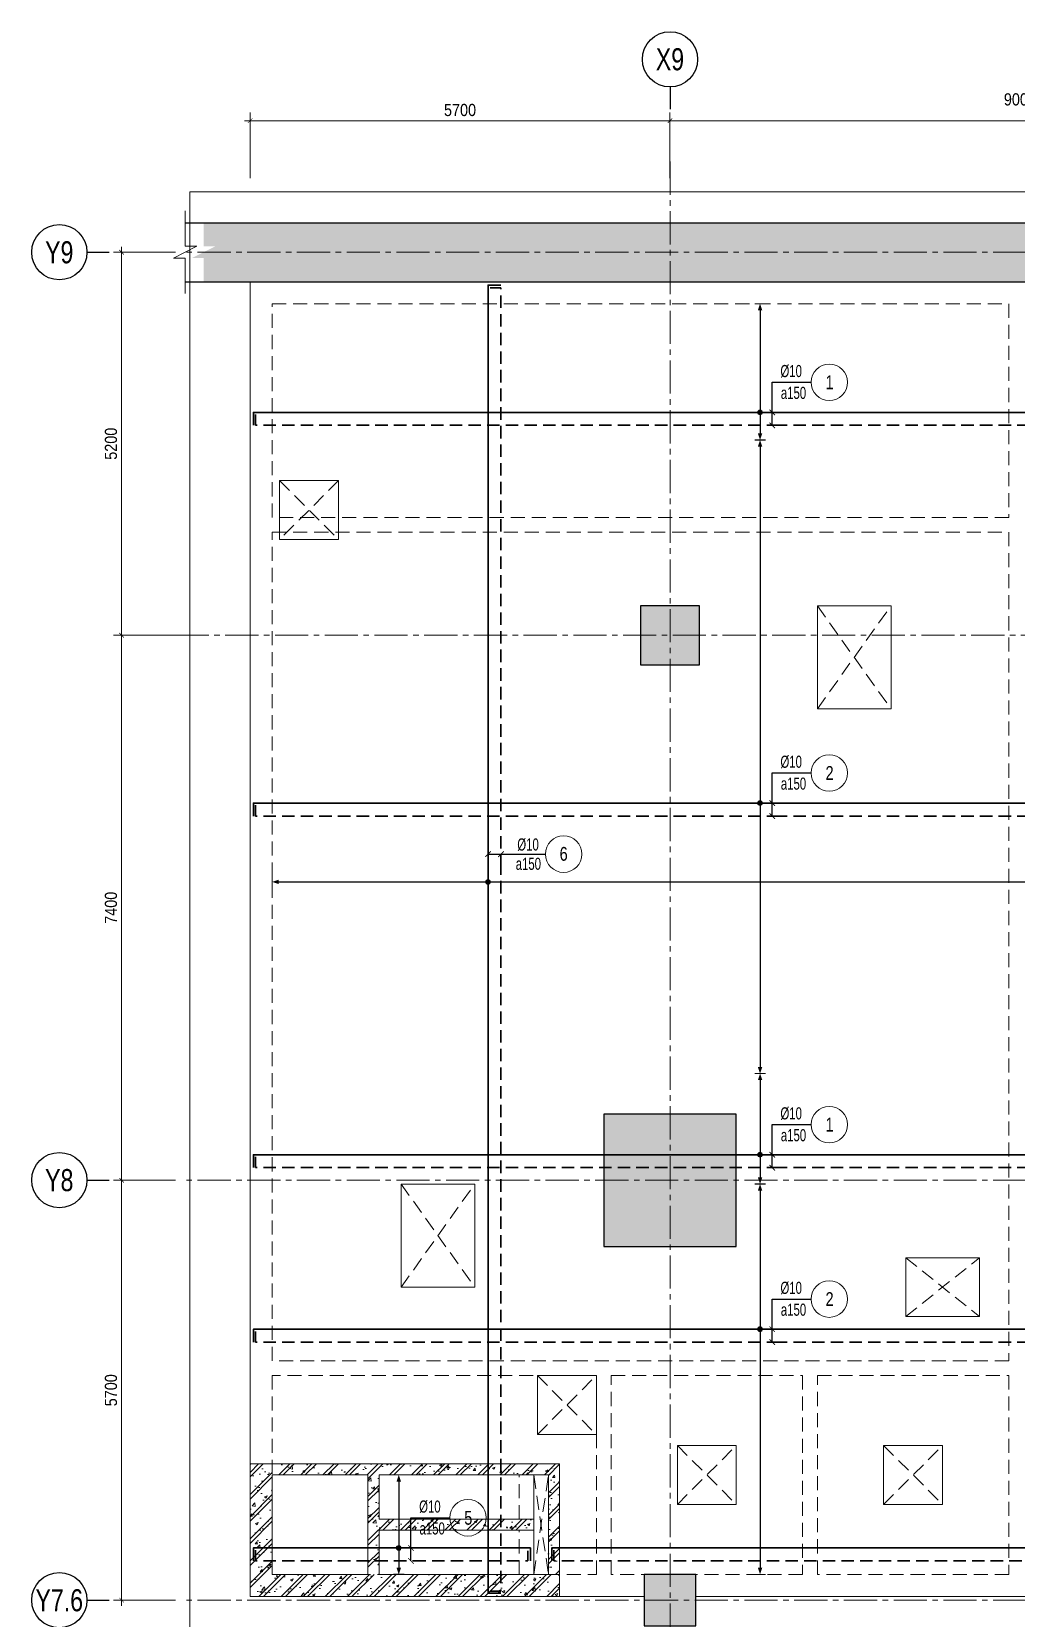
# Model space of a CAD drawing. Extents: x 512210 to 544733856, y -92216 to 2317910607.
# Drawn here: x 640845 to 654209, y -67012 to -45473 of the extents above; entities that cross this region are included whole.
import ezdxf
from ezdxf.enums import TextEntityAlignment as Align

# ---------------------------------------------------------------- set-up
doc = ezdxf.new("R2010")
doc.units = 0
doc.header["$LTSCALE"] = 300
doc.header["$MEASUREMENT"] = 0
for name, pattern in [('CENTER2', [1.125, 0.75, -0.125, 0.125, -0.125]), ('DASHED', [19.05, 12.7, -6.35]), ('HIDDEN', [0.375, 0.25, -0.125]), ('HIDDEN2', [4.7625, 3.175, -1.5875])]:
    doc.linetypes.add(name, pattern=pattern)
doc.layers.get('0').update_dxf_attribs({"linetype": 'CONTINUOUS'})
doc.layers.get('DEFPOINTS').update_dxf_attribs({"linetype": 'CONTINUOUS'})
for name, color, linetype in [('00-3T-Dim', 8, 'CONTINUOUS'), ('3T-So hieu', 90, 'CONTINUOUS'), ('A-SYM', 7, 'CONTINUOUS'), ('X-COL-B3$0$A-COL', 2, 'CONTINUOUS'), ('X-COL-B3$0$A-CON', 2, 'CONTINUOUS')]:
    doc.layers.add(name, color=color, linetype=linetype)
for name, color, linetype, lineweight in [('00-TT.Dim', 8, 'CONTINUOUS', 13), ('NDC_S_AXIS', 5, 'CENTER2', 15), ('NDC_S_BEAM', 3, 'HIDDEN2', 20), ('NDC_S_DIM', 1, 'CONTINUOUS', 15), ('NDC_S_HATCH COLUMN AND WALL', 251, 'CONTINUOUS', 13), ('NDC_S_HATCH MATERIAL', 8, 'CONTINUOUS', 13), ('NDC_S_OPENING2', 9, 'DASHED', 13), ('NDC_S_REBAR', 4, 'CONTINUOUS', 35), ('NDC_S_SLAB', 2, 'CONTINUOUS', 18)]:
    doc.layers.add(name, color=color, linetype=linetype, lineweight=lineweight)
doc.styles.add('00. TT-Arial-B', font='arial.ttf', dxfattribs={"width": 0.85})
doc.styles.add('02. TT-ArialS', font='3t-unicode.shx', dxfattribs={"width": 0.7})
doc.styles.add('Heerim', font='', dxfattribs={"width": 0.8})
doc.styles.add('NDC_ARIAL', font='arial.ttf', dxfattribs={"width": 0.85})
doc.styles.get('Heerim').set_extended_font_data('Dotum')
doc.dimstyles.new('NDC_1-75', dxfattribs={"dimscale": 75, "dimtxt": 2.2, "dimasz": 1, "dimexe": 1.5, "dimexo": 0, "dimgap": 0.8, "dimtad": 1, "dimdec": 0, "dimdsep": 46, "dimtxsty": 'NDC_ARIAL', "dimblk": 'DIMMARK', "dimcen": 49999.938995, "dimdle": 1.5, "dimclrd": 1, "dimclre": 1, "dimclrt": 3, "dimadec": 0, "dimazin": 0, "dimtfac": 1, "dimtdec": 0, "dimtix": 1, "dimtmove": 1, "dimatfit": 3, "dimfxl": 1, "dimarcsym": 0})

# ---------------------------------------------------------------- blocks, each defined once
blk = doc.blocks.new('*U1')
for q in [(0, 0), (0, 2)]:
    blk.add_line((0, 4), q)
blk.add_circle((0, 9), 5)
at = {"style": 'Heerim', "width": 0.8}
blk.add_attdef('NO', text='', height=4, dxfattribs=at).set_placement((-0.01, 9.02), align=Align.MIDDLE_CENTER)
blk = doc.blocks.new('DIMMARK')
at = {"layer": 'NDC_S_DIM', "color": 1}
blk.add_line((-1.5, 0), (1, 0), dxfattribs=at)
at = {"layer": 'NDC_S_DIM', "color": 2, "const_width": 0.1}
blk.add_lwpolyline([(-0.42, -0.42), (0.42, 0.42)], dxfattribs=at)
blk = doc.blocks.new('*D388')
at = {"layer": 'DEFPOINTS', "color": 0, "transparency": 16777216}
for p in [(8289, 20086), (2589, 19305), (8289, 19305)]:
    blk.add_point(p, dxfattribs=at)
at = {"layer": 'NDC_S_DIM', "color": 1, "lineweight": -2, "transparency": 16777216}
for p, q in [((2589, 19305), (2589, 20198)), ((2664, 20086), (8214, 20086)), ((8289, 19305), (8289, 20198))]:
    blk.add_line(p, q, dxfattribs=at)
at = {"layer": 'NDC_S_DIM', "color": 1, "lineweight": -2, "transparency": 16777216, "xscale": 75, "yscale": 75, "zscale": 75, "rotation": 180}
blk.add_blockref('DIMMARK', (2589, 20086), dxfattribs=at)
at = {"layer": 'NDC_S_DIM', "color": 1, "lineweight": -2, "transparency": 16777216, "xscale": 75, "yscale": 75, "zscale": 75}
blk.add_blockref('DIMMARK', (8289, 20086), dxfattribs=at)
at = {"layer": 'NDC_S_DIM', "color": 3, "transparency": 16777216, "insert": (5439, 20230), "char_height": 165, "attachment_point": 5, "style": 'NDC_ARIAL'}
blk.add_mtext('5700', dxfattribs=at)
blk = doc.blocks.new('*D389')
at = {"layer": 'DEFPOINTS', "color": 0, "transparency": 16777216}
for p in [(17289, 20086), (8289, 19305), (17289, 19305)]:
    blk.add_point(p, dxfattribs=at)
at = {"layer": 'NDC_S_DIM', "color": 1, "lineweight": -2, "transparency": 16777216}
for p, q in [((8289, 19305), (8289, 20198)), ((8364, 20086), (17214, 20086)), ((17289, 19305), (17289, 20198))]:
    blk.add_line(p, q, dxfattribs=at)
at = {"layer": 'NDC_S_DIM', "color": 1, "lineweight": -2, "transparency": 16777216, "xscale": 75, "yscale": 75, "zscale": 75, "rotation": 180}
blk.add_blockref('DIMMARK', (8289, 20086), dxfattribs=at)
at = {"layer": 'NDC_S_DIM', "color": 1, "lineweight": -2, "transparency": 16777216, "xscale": 75, "yscale": 75, "zscale": 75}
blk.add_blockref('DIMMARK', (17289, 20086), dxfattribs=at)
at = {"layer": 'NDC_S_DIM', "color": 3, "transparency": 16777216, "insert": (13039, 20374), "char_height": 165, "attachment_point": 5, "style": 'NDC_ARIAL'}
blk.add_mtext('9000', dxfattribs=at)
blk = doc.blocks.new('*D274')
at = {"layer": 'DEFPOINTS', "color": 0, "transparency": 16777216}
for p in [(845, 5700), (1578, 5700), (1578, 0)]:
    blk.add_point(p, dxfattribs=at)
at = {"layer": 'NDC_S_DIM', "color": 1, "lineweight": -2, "transparency": 16777216}
for p, q in [((1578, 5700), (733, 5700)), ((845, 75), (845, 5625)), ((1578, 0), (733, 0))]:
    blk.add_line(p, q, dxfattribs=at)
at = {"layer": 'NDC_S_DIM', "color": 1, "lineweight": -2, "transparency": 16777216, "xscale": 75, "yscale": 75, "zscale": 75}
for p, rotation in [((845, 5700), 90), ((845, 0), 270)]:
    blk.add_blockref('DIMMARK', p, dxfattribs=dict(at, rotation=rotation))
at = {"layer": 'NDC_S_DIM', "color": 3, "transparency": 16777216, "insert": (701, 2850), "char_height": 165, "attachment_point": 5, "rotation": 90, "style": 'NDC_ARIAL'}
blk.add_mtext('5700', dxfattribs=at)
blk = doc.blocks.new('*D275')
at = {"layer": 'DEFPOINTS', "color": 0, "transparency": 16777216}
for p in [(845, 13100), (1578, 13100), (1578, 5700)]:
    blk.add_point(p, dxfattribs=at)
at = {"layer": 'NDC_S_DIM', "color": 1, "lineweight": -2, "transparency": 16777216}
for p, q in [((1578, 13100), (733, 13100)), ((845, 5775), (845, 13025)), ((1578, 5700), (733, 5700))]:
    blk.add_line(p, q, dxfattribs=at)
at = {"layer": 'NDC_S_DIM', "color": 1, "lineweight": -2, "transparency": 16777216, "xscale": 75, "yscale": 75, "zscale": 75}
for p, rotation in [((845, 13100), 90), ((845, 5700), 270)]:
    blk.add_blockref('DIMMARK', p, dxfattribs=dict(at, rotation=rotation))
at = {"layer": 'NDC_S_DIM', "color": 3, "transparency": 16777216, "insert": (701, 9400), "char_height": 165, "attachment_point": 5, "rotation": 90, "style": 'NDC_ARIAL'}
blk.add_mtext('7400', dxfattribs=at)
blk = doc.blocks.new('*D276')
at = {"layer": 'DEFPOINTS', "color": 0, "transparency": 16777216}
for p in [(845, 18300), (1578, 18300), (1578, 13100)]:
    blk.add_point(p, dxfattribs=at)
at = {"layer": 'NDC_S_DIM', "color": 1, "lineweight": -2, "transparency": 16777216}
for p, q in [((1578, 18300), (733, 18300)), ((845, 13175), (845, 18225)), ((1578, 13100), (733, 13100))]:
    blk.add_line(p, q, dxfattribs=at)
at = {"layer": 'NDC_S_DIM', "color": 1, "lineweight": -2, "transparency": 16777216, "xscale": 75, "yscale": 75, "zscale": 75}
for p, rotation in [((845, 18300), 90), ((845, 13100), 270)]:
    blk.add_blockref('DIMMARK', p, dxfattribs=dict(at, rotation=rotation))
at = {"layer": 'NDC_S_DIM', "color": 3, "transparency": 16777216, "insert": (701, 15700), "char_height": 165, "attachment_point": 5, "rotation": 90, "style": 'NDC_ARIAL'}
blk.add_mtext('5200', dxfattribs=at)
blk = doc.blocks.new('*U478')
h = blk.add_hatch(color=3)
edge = h.paths.add_edge_path()
edge.add_arc((-267, 0), 42.9, 0, 360)
h = blk.add_hatch(color=3)
edge = h.paths.add_edge_path()
edge.add_arc((-267, 0), 42.9, 0, 360)
at = {"color": 8}
blk.add_circle((986, 545), 331, dxfattribs=at)
at = {"color": 3}
blk.add_circle((-267, 0), 42.9, dxfattribs=at)
at = {"layer": '00-3T-Dim'}
for p, q in [((-267, 1846), (-267, 0)), ((-267, 0), (-267, -380))]:
    blk.add_line(p, q, dxfattribs=at)
at = {"layer": '00-TT.Dim', "color": 2}
for points in [[(-367, 1966, 20, 20, 0), (-167, 1966, 0, 0, 0)], [(-367, -500, 20, 20, 0), (-167, -500, 0, 0, 0)]]:
    blk.add_lwpolyline(points, format="xyseb", dxfattribs=at)
for points in [[(-307, 1846), (-267, 1966), (-227, 1846)], [(-307, -380), (-267, -500), (-227, -380)]]:
    blk.add_solid(points, dxfattribs=at)
at = {"layer": 'NDC_S_REBAR', "flags": 128}
for points in [[(-9437, -234), (-9437, 0), (0, 0)], [(0, 0), (17910, 0), (17910, -234)]]:
    blk.add_lwpolyline(points, dxfattribs=at)
at = {"layer": 'NDC_S_REBAR', "linetype": 'HIDDEN', "ltscale": 3, "flags": 128}
for points in [[(-9399, -39), (-9399, -234), (0, -234)], [(0, -234), (17861, -234), (17861, -39)]]:
    blk.add_lwpolyline(points, dxfattribs=at)
at = {"color": 7, "style": '00. TT-Arial-B', "width": 0.75}
blk.add_attdef('SH', text='', height=250, dxfattribs=at).set_placement((991, 545), align=Align.MIDDLE_CENTER)
at = {"layer": '3T-So hieu', "style": '02. TT-ArialS', "width": 0.7}
for tag, p in [('DK', (550, 776)), ('KC', (567, 371))]:
    blk.add_attdef(tag, text='', height=220, dxfattribs=at).set_placement(p, align=Align.MIDDLE_RIGHT)
blk = doc.blocks.new('*U480')
h = blk.add_hatch(color=3)
edge = h.paths.add_edge_path()
edge.add_arc((-267, 0), 42.9, 0, 360)
h = blk.add_hatch(color=3)
edge = h.paths.add_edge_path()
edge.add_arc((-267, 0), 42.9, 0, 360)
at = {"color": 8}
blk.add_circle((986, 545), 331, dxfattribs=at)
at = {"color": 3}
blk.add_circle((-267, 0), 42.9, dxfattribs=at)
at = {"layer": '00-3T-Dim'}
for p, q in [((-267, 6452), (-267, 0)), ((-267, 0), (-267, -4775))]:
    blk.add_line(p, q, dxfattribs=at)
at = {"layer": '00-TT.Dim', "color": 2}
for points in [[(-367, 6572, 20, 20, 0), (-167, 6572, 0, 0, 0)], [(-367, -4895, 20, 20, 0), (-167, -4895, 0, 0, 0)]]:
    blk.add_lwpolyline(points, format="xyseb", dxfattribs=at)
for points in [[(-307, 6452), (-267, 6572), (-227, 6452)], [(-307, -4775), (-267, -4895), (-227, -4775)]]:
    blk.add_solid(points, dxfattribs=at)
at = {"layer": 'NDC_S_REBAR', "flags": 128}
for points in [[(-9437, -234), (-9437, 0), (0, 0)], [(0, 0), (7643, 0), (7643, -234)]]:
    blk.add_lwpolyline(points, dxfattribs=at)
at = {"layer": 'NDC_S_REBAR', "linetype": 'HIDDEN', "ltscale": 3, "flags": 128}
for points in [[(-9399, -39), (-9399, -234), (0, -234)], [(0, -234), (7594, -234), (7594, -39)]]:
    blk.add_lwpolyline(points, dxfattribs=at)
at = {"color": 7, "style": '00. TT-Arial-B', "width": 0.75}
blk.add_attdef('SH', text='', height=250, dxfattribs=at).set_placement((991, 545), align=Align.MIDDLE_CENTER)
at = {"layer": '3T-So hieu', "style": '02. TT-ArialS', "width": 0.7}
for tag, p in [('DK', (550, 776)), ('KC', (567, 371))]:
    blk.add_attdef(tag, text='', height=220, dxfattribs=at).set_placement(p, align=Align.MIDDLE_RIGHT)
blk = doc.blocks.new('*U482')
h = blk.add_hatch(color=3)
edge = h.paths.add_edge_path()
edge.add_arc((-267, 0), 42.9, 0, 360)
h = blk.add_hatch(color=3)
edge = h.paths.add_edge_path()
edge.add_arc((-267, 0), 42.9, 0, 360)
at = {"color": 8}
blk.add_circle((986, 545), 331, dxfattribs=at)
at = {"color": 3}
blk.add_circle((-267, 0), 42.9, dxfattribs=at)
at = {"layer": '00-3T-Dim'}
for p, q in [((-267, 2508), (-267, 0)), ((-267, 0), (-267, -4319))]:
    blk.add_line(p, q, dxfattribs=at)
at = {"layer": '00-TT.Dim', "color": 2}
for points in [[(-367, 2628, 20, 20, 0), (-167, 2628, 0, 0, 0)], [(-367, -4439, 20, 20, 0), (-167, -4439, 0, 0, 0)]]:
    blk.add_lwpolyline(points, format="xyseb", dxfattribs=at)
for points in [[(-307, 2508), (-267, 2628), (-227, 2508)], [(-307, -4319), (-267, -4439), (-227, -4319)]]:
    blk.add_solid(points, dxfattribs=at)
at = {"layer": 'NDC_S_REBAR', "flags": 128}
for points in [[(-9437, -234), (-9437, 0), (0, 0)], [(0, 0), (7643, 0), (7643, -234)]]:
    blk.add_lwpolyline(points, dxfattribs=at)
at = {"layer": 'NDC_S_REBAR', "linetype": 'HIDDEN', "ltscale": 3, "flags": 128}
for points in [[(-9399, -39), (-9399, -234), (0, -234)], [(0, -234), (7594, -234), (7594, -39)]]:
    blk.add_lwpolyline(points, dxfattribs=at)
at = {"color": 7, "style": '00. TT-Arial-B', "width": 0.75}
blk.add_attdef('SH', text='', height=250, dxfattribs=at).set_placement((991, 545), align=Align.MIDDLE_CENTER)
at = {"layer": '3T-So hieu', "style": '02. TT-ArialS', "width": 0.7}
for tag, p in [('DK', (550, 776)), ('KC', (567, 371))]:
    blk.add_attdef(tag, text='', height=220, dxfattribs=at).set_placement(p, align=Align.MIDDLE_RIGHT)
blk = doc.blocks.new('*U483')
h = blk.add_hatch(color=3)
edge = h.paths.add_edge_path()
edge.add_arc((-267, 0), 42.9, 0, 360)
h = blk.add_hatch(color=3)
edge = h.paths.add_edge_path()
edge.add_arc((-267, 0), 42.9, 0, 360)
at = {"color": 8}
blk.add_circle((986, 545), 331, dxfattribs=at)
at = {"color": 3}
blk.add_circle((-267, 0), 42.9, dxfattribs=at)
at = {"layer": '00-3T-Dim'}
for p, q in [((-267, 1350), (-267, 0)), ((-267, 0), (-267, -410))]:
    blk.add_line(p, q, dxfattribs=at)
at = {"layer": '00-TT.Dim', "color": 2}
for points in [[(-367, 1470, 20, 20, 0), (-167, 1470, 0, 0, 0)], [(-367, -530, 20, 20, 0), (-167, -530, 0, 0, 0)]]:
    blk.add_lwpolyline(points, format="xyseb", dxfattribs=at)
for points in [[(-307, 1350), (-267, 1470), (-227, 1350)], [(-307, -410), (-267, -530), (-227, -410)]]:
    blk.add_solid(points, dxfattribs=at)
at = {"layer": 'NDC_S_REBAR', "flags": 128}
for points in [[(-9437, -234), (-9437, 0), (0, 0)], [(0, 0), (17910, 0), (17910, -234)]]:
    blk.add_lwpolyline(points, dxfattribs=at)
at = {"layer": 'NDC_S_REBAR', "linetype": 'HIDDEN', "ltscale": 3, "flags": 128}
for points in [[(-9399, -39), (-9399, -234), (0, -234)], [(0, -234), (17861, -234), (17861, -39)]]:
    blk.add_lwpolyline(points, dxfattribs=at)
at = {"color": 7, "style": '00. TT-Arial-B', "width": 0.75}
blk.add_attdef('SH', text='', height=250, dxfattribs=at).set_placement((991, 545), align=Align.MIDDLE_CENTER)
at = {"layer": '3T-So hieu', "style": '02. TT-ArialS', "width": 0.7}
for tag, p in [('DK', (550, 776)), ('KC', (567, 371))]:
    blk.add_attdef(tag, text='', height=220, dxfattribs=at).set_placement(p, align=Align.MIDDLE_RIGHT)
blk = doc.blocks.new('*U484')
h = blk.add_hatch(color=3)
edge = h.paths.add_edge_path()
edge.add_arc((-267, 0), 42.9, 0, 360)
h = blk.add_hatch(color=3)
edge = h.paths.add_edge_path()
edge.add_arc((-267, 0), 42.9, 0, 360)
at = {"color": 8}
blk.add_circle((986, 545), 331, dxfattribs=at)
at = {"color": 3}
blk.add_circle((-267, 0), 42.9, dxfattribs=at)
at = {"layer": '00-3T-Dim'}
for p, q in [((-267, 1534), (-267, 0)), ((-267, 0), (-267, -359))]:
    blk.add_line(p, q, dxfattribs=at)
at = {"layer": '00-TT.Dim', "color": 2}
for points in [[(-367, 1654, 20, 20, 0), (-167, 1654, 0, 0, 0)], [(-367, -479, 20, 20, 0), (-167, -479, 0, 0, 0)]]:
    blk.add_lwpolyline(points, format="xyseb", dxfattribs=at)
for points in [[(-307, 1534), (-267, 1654), (-227, 1534)], [(-307, -359), (-267, -479), (-227, -359)]]:
    blk.add_solid(points, dxfattribs=at)
at = {"layer": 'NDC_S_REBAR', "flags": 128}
for points in [[(-18052, -234), (-18052, 0), (0, 0)], [(0, 0), (3894, 0), (3894, -234)]]:
    blk.add_lwpolyline(points, dxfattribs=at)
at = {"layer": 'NDC_S_REBAR', "linetype": 'HIDDEN', "ltscale": 3, "flags": 128}
for points in [[(-18014, -39), (-18014, -234), (0, -234)], [(0, -234), (3845, -234), (3845, -39)]]:
    blk.add_lwpolyline(points, dxfattribs=at)
at = {"color": 7, "style": '00. TT-Arial-B', "width": 0.75}
blk.add_attdef('SH', text='', height=250, dxfattribs=at).set_placement((991, 545), align=Align.MIDDLE_CENTER)
at = {"layer": '3T-So hieu', "style": '02. TT-ArialS', "width": 0.7}
for tag, p in [('DK', (550, 776)), ('KC', (567, 371))]:
    blk.add_attdef(tag, text='', height=220, dxfattribs=at).set_placement(p, align=Align.MIDDLE_RIGHT)
blk = doc.blocks.new('*U485')
h = blk.add_hatch(color=3)
edge = h.paths.add_edge_path()
edge.add_arc((-267, 0), 42.9, 0, 360)
h = blk.add_hatch(color=3)
edge = h.paths.add_edge_path()
edge.add_arc((-267, 0), 42.9, 0, 360)
at = {"color": 8}
blk.add_circle((986, 545), 331, dxfattribs=at)
at = {"color": 3}
blk.add_circle((-267, 0), 42.9, dxfattribs=at)
at = {"layer": '00-3T-Dim'}
for p, q in [((-267, 1201), (-267, 0)), ((-267, 0), (-267, -359))]:
    blk.add_line(p, q, dxfattribs=at)
at = {"layer": '00-TT.Dim', "color": 2}
for points in [[(-367, 1321, 20, 20, 0), (-167, 1321, 0, 0, 0)], [(-367, -479, 20, 20, 0), (-167, -479, 0, 0, 0)]]:
    blk.add_lwpolyline(points, format="xyseb", dxfattribs=at)
for points in [[(-307, 1201), (-267, 1321), (-227, 1201)], [(-307, -359), (-267, -479), (-227, -359)]]:
    blk.add_solid(points, dxfattribs=at)
at = {"layer": 'NDC_S_REBAR', "flags": 128}
for points in [[(-2897, -234), (-2897, 0), (0, 0)], [(0, 0), (2116, 0), (2116, -234)]]:
    blk.add_lwpolyline(points, dxfattribs=at)
at = {"layer": 'NDC_S_REBAR', "linetype": 'HIDDEN', "ltscale": 3, "flags": 128}
for points in [[(-2860, -39), (-2860, -234), (0, -234)], [(0, -234), (2067, -234), (2067, -39)]]:
    blk.add_lwpolyline(points, dxfattribs=at)
at = {"color": 7, "style": '00. TT-Arial-B', "width": 0.75}
blk.add_attdef('SH', text='', height=250, dxfattribs=at).set_placement((991, 545), align=Align.MIDDLE_CENTER)
at = {"layer": '3T-So hieu', "style": '02. TT-ArialS', "width": 0.7}
for tag, p in [('DK', (550, 776)), ('KC', (567, 371))]:
    blk.add_attdef(tag, text='', height=220, dxfattribs=at).set_placement(p, align=Align.MIDDLE_RIGHT)
blk = doc.blocks.new('*U486')
h = blk.add_hatch(color=3)
edge = h.paths.add_edge_path()
edge.add_arc((-267, 0), 42.9, 0, 360)
h = blk.add_hatch(color=3)
edge = h.paths.add_edge_path()
edge.add_arc((-267, 0), 42.9, 0, 360)
at = {"color": 3}
blk.add_circle((-267, 0), 42.9, dxfattribs=at)
at = {"color": 8}
blk.add_circle((236, -1368), 331, dxfattribs=at)
at = {"layer": '00-3T-Dim'}
for p, q in [((-267, 3787), (-267, 0)), ((-267, 0), (-267, -12373))]:
    blk.add_line(p, q, dxfattribs=at)
at = {"layer": '00-TT.Dim', "color": 2}
for points in [[(-367, 3907, 20, 20, 0), (-167, 3907, 0, 0, 0)], [(-367, -12493, 20, 20, 0), (-167, -12493, 0, 0, 0)]]:
    blk.add_lwpolyline(points, format="xyseb", dxfattribs=at)
for points in [[(-307, 3787), (-267, 3907), (-227, 3787)], [(-307, -12373), (-267, -12493), (-227, -12373)]]:
    blk.add_solid(points, dxfattribs=at)
at = {"layer": 'NDC_S_REBAR', "flags": 128}
for points in [[(-13142, -234), (-13142, 0), (0, 0)], [(0, 0), (10538, 0), (10538, -234)]]:
    blk.add_lwpolyline(points, dxfattribs=at)
at = {"layer": 'NDC_S_REBAR', "linetype": 'HIDDEN', "ltscale": 3, "flags": 128}
for points in [[(-13104, -39), (-13104, -234), (0, -234)], [(0, -234), (10489, -234), (10489, -39)]]:
    blk.add_lwpolyline(points, dxfattribs=at)
at = {"color": 7, "style": '00. TT-Arial-B', "width": 0.75}
blk.add_attdef('SH', text='', height=250, dxfattribs=at).set_placement((241, -1368), align=Align.MIDDLE_CENTER)
at = {"layer": '3T-So hieu', "style": '02. TT-ArialS', "width": 0.7}
for tag, p in [('DK', (550, 776)), ('KC', (567, 371))]:
    blk.add_attdef(tag, text='', height=220, dxfattribs=at).set_placement(p, align=Align.MIDDLE_RIGHT)
blk = doc.blocks.new('nap be khoi van phong')
at = {"layer": 'NDC_S_HATCH COLUMN AND WALL'}
for points in [[(8689.4, 13500), (7889.4, 13500), (7889.4, 12700), (8689.4, 12700)], [(9189.4, 6600), (7389.4, 6600), (7389.4, 4800), (9189.4, 4800)], [(8639.4, 350), (7939.4, 350), (7939.4, -350), (8639.4, -350)]]:
    blk.add_hatch(color=256, dxfattribs=at).paths.add_polyline_path(points)
at = {"layer": 'NDC_S_HATCH MATERIAL'}
h = blk.add_hatch(dxfattribs=at)
h.set_pattern_fill('BT-01', color=256, scale=100, style=0)
h.set_pattern_definition([(50, (-528462.7, 89977.94), (717.2602, -62.75213), [75, -825]), (355, (-528462.7, 89977.94), (-138.7513, 752.1921), [60, -660]), (100.4514, (-528402.9, 89972.7), (578.5094, 689.4395), [63.7402, -701.1421]), (46.1842, (-528462.7, 90177.9), (1067.241, -165.519), [112.5, -1237.5]), (96.6356, (-528373.8, 90164.2), (934.6627, 974.1179), [95.6103, -1051.713]), (351.1842, (-528462.7, 90177.9), (934.662, 974.1186), [90, -990]), (21, (-528362.7, 90127.94), (596.90705, -402.6189), [75, -825]), (326, (-528362.7, 90127.94), (243.3153, 725.15), [60, -660]), (71.4514, (-528312.95, 90094.4), (840.2226, 322.5305), [63.7402, -701.1421]), (37.5, (-528462.7, 89977.94), (12.15986, 332.89385), [0, -652, 0, -670, 0, -662.5]), (7.5, (-528462.7, 89977.94), (263.06954, 394.41171), [0, -382, 0, -637, 0, -252.5]), (327.5, (-528685.7, 89977.94), (533.82244, -22.55487), [0, -250, 0, -780, 0, -1035]), (317.5, (-528785.7, 89977.94), (583.18617, 100.105), [0, -325, 0, -518, 0, -735]), (45, (-528462.7, 89977.94), (-300.52038, 300.52038), []), (45, (-528462.7, 90100.44), (-300.52038, 300.52038), [])])
h.paths.add_polyline_path([(17539.4, 18700), (8539.4, 18700), (8539.4, 18300), (17539.4, 18300)])
h.paths.add_polyline_path([(17539.4, 18300), (8539.4, 18300), (8539.4, 17900), (17539.4, 17900)])
h.paths.add_polyline_path([(22839.4, 18700), (19039.4, 18700), (19039.4, 18300), (22839.4, 18300)])
h.paths.add_polyline_path([(22839.4, 18300), (19039.4, 18300), (19039.4, 17900), (22839.4, 17900)])
h.paths.add_polyline_path([(23925.5, 18220), (23765.5, 18220), (23925.5, 18300), (22839.4, 18300), (22839.4, 17900), (23389.4, 17900), (23389.4, 17900), (23925.5, 17900)])
h.paths.add_polyline_path([(23925.5, 18700), (22839.4, 18700), (22839.4, 18300), (23925.5, 18300), (24085.5, 18380), (23925.5, 18380)])
h.paths.add_polyline_path([(19039.4, 18700), (17539.4, 18700), (17539.4, 18300), (19039.4, 18300)])
h.paths.add_polyline_path([(19039.4, 18300), (17539.4, 18300), (17539.4, 17900), (19039.4, 17900)])
h.paths.add_polyline_path([(8539.4, 18300), (1958.3, 18300), (1798.3, 18220), (1958.3, 18220), (1958.3, 17900), (2839.4, 17900), (2839.4, 17900), (8539.4, 17900)])
h.paths.add_polyline_path([(8539.4, 18700), (1958.3, 18700), (1958.3, 18380), (2118.3, 18380), (1958.3, 18300), (8539.4, 18300)])
h = blk.add_hatch(dxfattribs=at)
h.set_pattern_fill('BT-01', color=256, scale=50, style=0, pattern_type=2)
h.set_pattern_definition([(50, (-540905.4, 69476.55), (358.63009, -31.37607), [37.5, -412.5]), (355, (-540905.4, 69476.55), (-69.37567, 376.09607), [30, -330]), (100.4514, (-540875.5, 69473.93), (289.2547, 344.71977), [31.8701, -350.57106]), (46.1842, (-540905.4, 69576.55), (533.62052, -82.7595), [56.25, -618.75]), (96.6356, (-540860.9, 69569.65), (467.33135, 487.05894), [47.80514, -525.8565]), (351.1842, (-540905.4, 69576.55), (467.331, 487.0593), [45, -495]), (21, (-540855.4, 69551.55), (298.45353, -201.30945), [37.5, -412.5]), (326, (-540855.4, 69551.55), (121.65767, 362.57502), [30, -330]), (71.4514, (-540830.5, 69534.77), (420.11131, 161.26525), [31.8701, -350.57106]), (37.5, (-540905.39, 69476.55), (6.079928, 166.446927), [0, -326, 0, -335, 0, -331.25]), (7.5, (-540905.39, 69476.55), (131.53477, 197.205856), [0, -191, 0, -318.5, 0, -126.25]), (327.5, (-541016.89, 69476.55), (266.911218, -11.277436), [0, -125, 0, -390, 0, -517.5]), (317.5, (-541066.89, 69476.55), (291.59308, 50.05249), [0, -162.5, 0, -259, 0, -367.5]), (45, (-540905.39, 69476.55), (-150.26019, 150.26019), []), (45, (-540905.39, 69537.8), (-150.26019, 150.26019), [])])
h.paths.add_polyline_path([(2889.4, 1700), (2889.4, 1850), (2589.4, 1850), (2589.4, 50), (6789.4, 50), (6789.4, 350), (2889.4, 350)])
h = blk.add_hatch(dxfattribs=at)
h.set_pattern_fill('BT-01', color=256, scale=50, style=0, pattern_type=2)
h.set_pattern_definition([(50, (-386513.64, 139000.07), (358.6301, -31.37607), [37.5, -412.5]), (355, (-386513.64, 139000.07), (-69.37567, 376.09607), [30, -330]), (100.4514, (-386483.75, 138997.46), (289.2547, 344.71977), [31.8701, -350.57106]), (46.1842, (-386513.64, 139100.07), (533.62052, -82.7595), [56.25, -618.75]), (96.6356, (-386469.17, 139093.2), (467.33135, 487.05894), [47.80514, -525.8565]), (351.1842, (-386513.64, 139100.1), (467.331, 487.0593), [45, -495]), (21, (-386463.64, 139075.07), (298.45353, -201.30945), [37.5, -412.5]), (326, (-386463.64, 139075.07), (121.65767, 362.57502), [30, -330]), (71.4514, (-386438.76, 139058.3), (420.1113, 161.26525), [31.8701, -350.57106]), (37.5, (-386513.64, 139000.07), (6.079928, 166.446927), [0, -326, 0, -335, 0, -331.25]), (7.5, (-386513.64, 139000.07), (131.53477, 197.205856), [0, -191, 0, -318.5, 0, -126.25]), (327.5, (-386625.14, 139000.07), (266.91122, -11.277436), [0, -125, 0, -390, 0, -517.5]), (317.5, (-386675.14, 139000.07), (291.59308, 50.05249), [0, -162.5, 0, -259, 0, -367.5]), (45, (-386513.64, 139000.07), (-150.26019, 150.26019), []), (45, (-386513.64, 139061.32), (-150.26019, 150.26019), [])])
h.paths.add_polyline_path([(6789.4, 1850), (2889.4, 1850), (2889.4, 1700), (4189.4, 1700), (4189.4, 350), (4339.4, 350), (4339.4, 950), (6439.4, 950), (6439.4, 1100), (4339.4, 1100), (4339.4, 1700), (6639.4, 1700), (6639.4, 350), (6789.4, 350)])
at = {"layer": 'NDC_S_AXIS', "ltscale": 2}
blk.add_line((8289.4, 19530.3), (8289.4, -990.9), dxfattribs=at)
for points in [[(23925.5, 18300), (1708.3, 18300)], [(1577.7, 13100), (24244.8, 13100)], [(23925.5, 5700), (1708.3, 5700)], [(23925.5, 0), (1708.3, 0)]]:
    blk.add_lwpolyline(points, dxfattribs=at)
at = {"layer": 'NDC_S_BEAM', "ltscale": 0.2}
for points in [[(2889.4, 17600), (12889.4, 17600), (12889.4, 14700), (2889.4, 14700)], [(2889.4, 14500), (12889.4, 14500), (12889.4, 3250), (2889.4, 3250)], [(2889.4, 3050), (2889.4, 350), (7289.4, 350), (7289.4, 3050), (7289.4, 3050), (2889.4, 3050)], [(7489.4, 3050), (10089.4, 3050), (10089.4, 350), (7489.4, 350)], [(10289.4, 3050), (12889.4, 3050), (12889.4, 350), (10289.4, 350)]]:
    blk.add_lwpolyline(points, close=True, dxfattribs=at)
for points in [[(6239.4, 1100), (6239.4, 1700)], [(6239.4, 350), (6239.4, 950)]]:
    blk.add_lwpolyline(points, dxfattribs=at)
at = {"layer": 'NDC_S_DIM', "color": 250}
blk.add_lwpolyline([(1770.1, 19117.7), (23739.4, 19117.7), (23739.4, -898.1), (1770.1, -898.1)], close=True, dxfattribs=at)
at = {"layer": 'NDC_S_DIM'}
blk.add_lwpolyline([(1708.3, 17740), (1708.3, 18220), (1548.3, 18220), (1868.3, 18380), (1708.3, 18380), (1708.3, 18860)], dxfattribs=at)
at = {"layer": 'NDC_S_OPENING2', "ltscale": 0.05}
for points in [[(2989.4, 15200), (3789.4, 14400)], [(3789.4, 15200), (2989.4, 14400)], [(10289.4, 12100), (11289.4, 13500)], [(10289.4, 13500), (11289.4, 12100)], [(4639.4, 5650), (5639.4, 4250)], [(4639.4, 4250), (5639.4, 5650)], [(11489.4, 4650), (12489.4, 3850)], [(11489.4, 3850), (12489.4, 4650)], [(6489.4, 3050), (7289.4, 2250)], [(6489.4, 2250), (7289.4, 3050)], [(8389.4, 2100), (9189.4, 1300)], [(8389.4, 1300), (9189.4, 2100)], [(11189.4, 2100), (11989.4, 1300)], [(11189.4, 1300), (11989.4, 2100)], [(6439.4, 350), (6639.4, 1700)], [(6439.4, 1700), (6639.4, 350)]]:
    blk.add_lwpolyline(points, dxfattribs=at)
at = {"layer": 'NDC_S_SLAB'}
for p, q in [((2589.4, 50), (2589.4, 17900)), ((5339.4, 3250), (5339.4, 3250)), ((7939.4, 50), (2589.4, 50)), ((18439.4, 50), (8639.4, 50))]:
    blk.add_line(p, q, dxfattribs=at)
for points in [[(2989.4, 15200), (3789.4, 15200), (3789.4, 14400), (2989.4, 14400)], [(10289.4, 13500), (11289.4, 13500), (11289.4, 12100), (10289.4, 12100)], [(4639.4, 5650), (5639.4, 5650), (5639.4, 4250), (4639.4, 4250)], [(11489.4, 4650), (12489.4, 4650), (12489.4, 3850), (11489.4, 3850)], [(6489.4, 3050), (7289.4, 3050), (7289.4, 2250), (6489.4, 2250)], [(8389.4, 1300), (9189.4, 1300), (9189.4, 2100), (8389.4, 2100)], [(11189.4, 1300), (11989.4, 1300), (11989.4, 2100), (11189.4, 2100)], [(2889.4, 1700), (4189.4, 1700), (4189.4, 350), (2889.4, 350)], [(6439.4, 1700), (6639.4, 1700), (6639.4, 350), (6439.4, 350)]]:
    blk.add_lwpolyline(points, close=True, dxfattribs=at)
for points in [[(2589.4, 1850), (6789.4, 1850), (6789.4, 50)], [(4339.4, 1100), (4339.4, 1700), (6639.4, 1700), (6639.4, 350), (4339.4, 350), (4339.4, 950)], [(4339.4, 1100), (6439.4, 1100)], [(4339.4, 950), (6439.4, 950)]]:
    blk.add_lwpolyline(points, dxfattribs=at)
at = {"layer": 'X-COL-B3$0$A-COL'}
for points in [[(7889.4, 12700), (8689.4, 12700), (8689.4, 13500), (7889.4, 13500)], [(7389.4, 4800), (9189.4, 4800), (9189.4, 6600), (7389.4, 6600)], [(7939.4, -350), (8639.4, -350), (8639.4, 350), (7939.4, 350)]]:
    blk.add_lwpolyline(points, close=True, dxfattribs=at)
at = {"layer": 'X-COL-B3$0$A-CON', "ltscale": 10}
for p, q in [((1708.3, 18700), (23925.5, 18700)), ((1708.3, 17900), (23925.5, 17900))]:
    blk.add_line(p, q, dxfattribs=at)
at = {"layer": 'A-SYM', "xscale": 75, "yscale": 75, "zscale": 75}
blk.add_blockref('*U1', (8289.4, 20243.4), dxfattribs=at).add_auto_attribs({'NO': 'X9'})
at = {"layer": 'A-SYM'}
ref = blk.add_blockref('*U1', (675, 18300), dxfattribs=dict(at, xscale=75.00000000000094, yscale=75.00000000000094, zscale=75.00000000000094, rotation=90))
ref.add_attrib('NO', 'Y9', dxfattribs={"layer": '0', "height": 300, "style": 'Heerim', "width": 0.8}).set_placement((-1.3, 18299.5), align=Align.MIDDLE_CENTER)
ref = blk.add_blockref('*U1', (675, 5703.2), dxfattribs=dict(at, xscale=75.00000000000094, yscale=75.00000000000094, zscale=75.00000000000094, rotation=90))
ref.add_attrib('NO', 'Y8', dxfattribs={"layer": '0', "height": 300, "style": 'Heerim', "width": 0.8}).set_placement((-1.3, 5702.7), align=Align.MIDDLE_CENTER)
ref = blk.add_blockref('*U1', (675, 0), dxfattribs=dict(at, xscale=75.00000000000094, yscale=75.00000000000094, zscale=75.00000000000094, rotation=90))
ref.add_attrib('NO', 'Y7.6', dxfattribs={"layer": '0', "height": 300, "style": 'Heerim', "width": 0.8}).set_placement((-1.3, -0.5), align=Align.MIDDLE_CENTER)
at = {"layer": 'NDC_S_DIM'}
dim = blk.add_linear_dim(base=(17289.4, 20085.9), p1=(8289.4, 19305), p2=(17289.4, 19305), dimstyle='NDC_1-75', dxfattribs=at)
dim.commit()
dim.dimension.update_dxf_attribs({"geometry": '*D389', "text_midpoint": (13039.4, 20230.1), "dimtype": 128})
dim = blk.add_linear_dim(base=(8289.4, 20085.9), p1=(2589.4, 19305), p2=(8289.4, 19305), dimstyle='NDC_1-75', dxfattribs=at)
dim.commit()
dim.dimension.update_dxf_attribs({"geometry": '*D388', "text_midpoint": (5439.4, 20230.1)})
for base, p1, p2, picture, middle in [((845.4, 18300), (1577.7, 13100), (1577.7, 18300), '*D276', (701.2, 15700)), ((845.4, 13100), (1577.7, 5700), (1577.7, 13100), '*D275', (701.2, 9400)), ((845.4, 5700), (1577.7, 0), (1577.7, 5700), '*D274', (701.2, 2850))]:
    dim = blk.add_linear_dim(base=base, p1=p1, p2=p2, angle=90, dimstyle='NDC_1-75', dxfattribs=at)
    dim.commit()
    dim.dimension.update_dxf_attribs({"geometry": picture, "text_midpoint": middle})

msp = doc.modelspace()

# ---------------------------------------------------------------- block references
at = {"layer": '00-TT.Dim'}
ref = msp.add_blockref('*U486', (647039.3, -56814.9), dxfattribs=dict(at, xscale=0.75, yscale=0.75, zscale=0.75, rotation=90))
ref.add_attrib('SH', '6', dxfattribs={"layer": '0', "color": 7, "height": 187.5, "style": '00. TT-Arial-B', "width": 0.75}).set_placement((648065.5, -56634), align=Align.MIDDLE_CENTER)
ref.add_attrib('DK', '%%c10', dxfattribs={"layer": '3T-So hieu', "height": 165, "style": '02. TT-ArialS', "width": 0.7}).set_placement((647727.9, -56506.6), align=Align.MIDDLE_RIGHT)
ref.add_attrib('KC', 'a150', dxfattribs={"layer": '3T-So hieu', "height": 165, "style": '02. TT-ArialS', "width": 0.7}).set_placement((647758, -56768.7), align=Align.MIDDLE_RIGHT)
ref = msp.add_blockref('*U478', (650931.8, -50640.8), dxfattribs=dict(at, xscale=0.75, yscale=0.75, zscale=0.75))
ref.add_attrib('SH', '1', dxfattribs={"layer": '0', "color": 7, "height": 187.5, "style": '00. TT-Arial-B', "width": 0.75}).set_placement((651675.2, -50232), align=Align.MIDDLE_CENTER)
ref.add_attrib('DK', '%%c10', dxfattribs={"layer": '3T-So hieu', "height": 165, "style": '02. TT-ArialS', "width": 0.7}).set_placement((651300, -50079.2), align=Align.MIDDLE_RIGHT)
ref.add_attrib('KC', 'a150', dxfattribs={"layer": '3T-So hieu', "height": 165, "style": '02. TT-ArialS', "width": 0.7}).set_placement((651357.1, -50376.1), align=Align.MIDDLE_RIGHT)
ref = msp.add_blockref('*U480', (650931.8, -55944.9), dxfattribs=dict(at, xscale=0.75, yscale=0.75, zscale=0.75))
ref.add_attrib('SH', '2', dxfattribs={"layer": '0', "color": 7, "height": 187.5, "style": '00. TT-Arial-B', "width": 0.75}).set_placement((651675.2, -55536.1), align=Align.MIDDLE_CENTER)
ref.add_attrib('DK', '%%c10', dxfattribs={"layer": '3T-So hieu', "height": 165, "style": '02. TT-ArialS', "width": 0.7}).set_placement((651300, -55383.3), align=Align.MIDDLE_RIGHT)
ref.add_attrib('KC', 'a150', dxfattribs={"layer": '3T-So hieu', "height": 165, "style": '02. TT-ArialS', "width": 0.7}).set_placement((651357.1, -55680.2), align=Align.MIDDLE_RIGHT)
ref = msp.add_blockref('*U483', (650931.8, -60718.6), dxfattribs=dict(at, xscale=0.75, yscale=0.75, zscale=0.75))
ref.add_attrib('SH', '1', dxfattribs={"layer": '0', "color": 7, "height": 187.5, "style": '00. TT-Arial-B', "width": 0.75}).set_placement((651675.2, -60309.7), align=Align.MIDDLE_CENTER)
ref.add_attrib('DK', '%%c10', dxfattribs={"layer": '3T-So hieu', "height": 165, "style": '02. TT-ArialS', "width": 0.7}).set_placement((651300, -60156.9), align=Align.MIDDLE_RIGHT)
ref.add_attrib('KC', 'a150', dxfattribs={"layer": '3T-So hieu', "height": 165, "style": '02. TT-ArialS', "width": 0.7}).set_placement((651357.1, -60453.8), align=Align.MIDDLE_RIGHT)
ref = msp.add_blockref('*U482', (650931.8, -63087), dxfattribs=dict(at, xscale=0.75, yscale=0.75, zscale=0.75))
ref.add_attrib('SH', '2', dxfattribs={"layer": '0', "color": 7, "height": 187.5, "style": '00. TT-Arial-B', "width": 0.75}).set_placement((651675.2, -62678.1), align=Align.MIDDLE_CENTER)
ref.add_attrib('DK', '%%c10', dxfattribs={"layer": '3T-So hieu', "height": 165, "style": '02. TT-ArialS', "width": 0.7}).set_placement((651300, -62525.4), align=Align.MIDDLE_RIGHT)
ref.add_attrib('KC', 'a150', dxfattribs={"layer": '3T-So hieu', "height": 165, "style": '02. TT-ArialS', "width": 0.7}).set_placement((651357.1, -62822.3), align=Align.MIDDLE_RIGHT)
ref = msp.add_blockref('*U484', (661443.5, -66056.5), dxfattribs=dict(at, xscale=0.75, yscale=0.75, zscale=0.75))
ref.add_attrib('SH', '4', dxfattribs={"layer": '0', "color": 7, "height": 187.5, "style": '00. TT-Arial-B', "width": 0.75}).set_placement((662186.9, -65647.7), align=Align.MIDDLE_CENTER)
ref.add_attrib('DK', '%%c10', dxfattribs={"layer": '3T-So hieu', "height": 165, "style": '02. TT-ArialS', "width": 0.7}).set_placement((661811.8, -65494.9), align=Align.MIDDLE_RIGHT)
ref.add_attrib('KC', 'a150', dxfattribs={"layer": '3T-So hieu', "height": 165, "style": '02. TT-ArialS', "width": 0.7}).set_placement((661868.8, -65791.8), align=Align.MIDDLE_RIGHT)
ref = msp.add_blockref('*U485', (646027.4, -66056.5), dxfattribs=dict(at, xscale=0.75, yscale=0.75, zscale=0.75))
ref.add_attrib('SH', '5', dxfattribs={"layer": '0', "color": 7, "height": 187.5, "style": '00. TT-Arial-B', "width": 0.75}).set_placement((646770.8, -65647.7), align=Align.MIDDLE_CENTER)
ref.add_attrib('DK', '%%c10', dxfattribs={"layer": '3T-So hieu', "height": 165, "style": '02. TT-ArialS', "width": 0.7}).set_placement((646395.7, -65494.9), align=Align.MIDDLE_RIGHT)
ref.add_attrib('KC', 'a150', dxfattribs={"layer": '3T-So hieu', "height": 165, "style": '02. TT-ArialS', "width": 0.7}).set_placement((646452.7, -65791.8), align=Align.MIDDLE_RIGHT)
at = {"layer": 'NDC_S_DIM'}
msp.add_blockref('nap be khoi van phong', (641219.9, -66766.2), dxfattribs=at)

# ---------------------------------------------------------------- leaders
for points, override in [([(650896.9, -50816.7), (650896.9, -50232), (651422.4, -50232)], {"dimgap": 0.8, "dimtad": 0, "dimldrblk": 'ARCHTICK'}), ([(650896.9, -50640.8), (650896.9, -50232), (651422.4, -50232)], {"dimgap": 0.8, "dimtad": 0, "dimldrblk": 'ARCHTICK'}), ([(650896.9, -56120.8), (650896.9, -55536.1), (651422.4, -55536.1)], {"dimgap": 0.8, "dimtad": 0, "dimldrblk": 'ARCHTICK'}), ([(650896.9, -55944.9), (650896.9, -55536.1), (651422.4, -55536.1)], {"dimgap": 0.8, "dimtad": 0, "dimldrblk": 'ARCHTICK'}), ([(647039.3, -56638.2), (647816.9, -56638.2)], {"dimtad": 0, "dimldrblk": 'ARCHTICK'}), ([(647215.2, -56638.2), (647816.9, -56638.2)], {"dimtad": 0, "dimldrblk": 'ARCHTICK'}), ([(650896.9, -60894.4), (650896.9, -60309.7), (651422.4, -60309.7)], {"dimgap": 0.8, "dimtad": 0, "dimldrblk": 'ARCHTICK'}), ([(650896.9, -60718.6), (650896.9, -60309.7), (651422.4, -60309.7)], {"dimgap": 0.8, "dimtad": 0, "dimldrblk": 'ARCHTICK'}), ([(650896.9, -63262.8), (650896.9, -62678.1), (651422.4, -62678.1)], {"dimgap": 0.8, "dimtad": 0, "dimldrblk": 'ARCHTICK'}), ([(650896.9, -63087), (650896.9, -62678.1), (651422.4, -62678.1)], {"dimgap": 0.8, "dimtad": 0, "dimldrblk": 'ARCHTICK'}), ([(645992.5, -66232.4), (645992.5, -65647.7), (646518, -65647.7)], {"dimgap": 0.8, "dimtad": 0, "dimldrblk": 'ARCHTICK'}), ([(645992.5, -66056.5), (645992.5, -65647.7), (646518, -65647.7)], {"dimgap": 0.8, "dimtad": 0, "dimldrblk": 'ARCHTICK'})]:
    msp.add_leader(points, dimstyle='NDC_1-75', override=override, dxfattribs=at)

doc.saveas('drawing.dxf')
